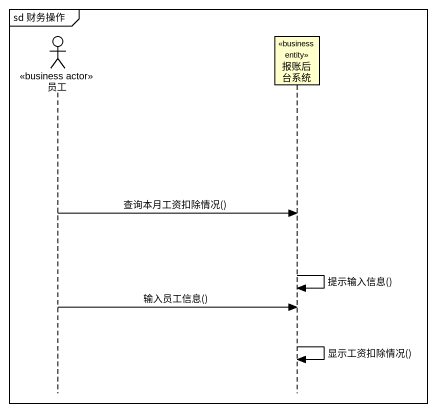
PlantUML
@startuml
mainframe sd 财务操作
hide footbox
actor 员工 <<business actor>>
participant 报账后台系统 <<business entity>>

员工 -> 报账后台系统 : 查询本月工资扣除情况()
报账后台系统 -> 报账后台系统 : 提示输入信息()
员工 -> 报账后台系统 : 输入员工信息()
报账后台系统 -> 报账后台系统 : 显示工资扣除情况()
@enduml
